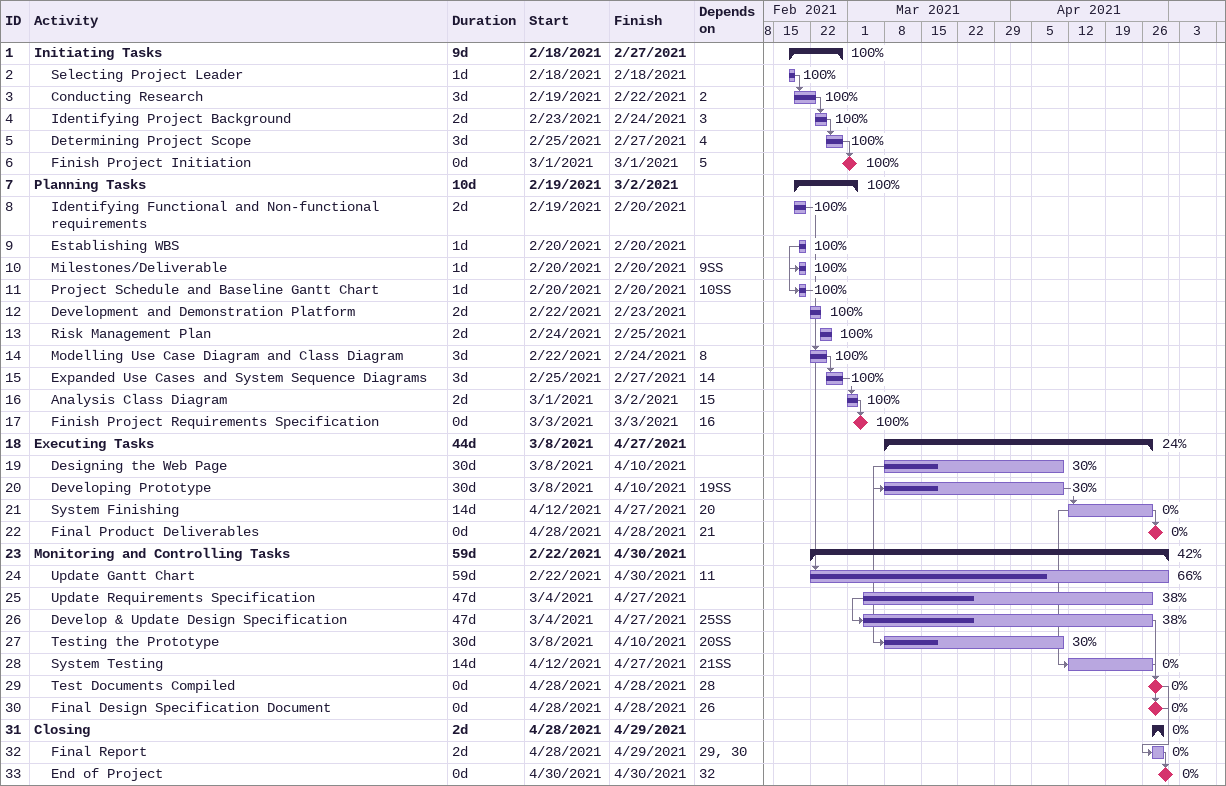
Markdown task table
| ID | Level | Task | Duration | Start | Finish | Predecessors | % complete |
|---|---|---|---|---|---|---|---|
| 1 | 1 | **Initiating Tasks** | 9d | 2021-02-18 | 2021-02-27 |  | 100 |
| 2 | 2 | Selecting Project Leader | 1d | 2021-02-18 | 2021-02-18 |  | 100 |
| 3 | 2 | Conducting Research | 3d | 2021-02-19 | 2021-02-22 | 2 | 100 |
| 4 | 2 | Identifying Project Background | 2d | 2021-02-23 | 2021-02-24 | 3 | 100 |
| 5 | 2 | Determining Project Scope | 3d | 2021-02-25 | 2021-02-27 | 4 | 100 |
| 6 | 2 | Finish Project Initiation | 0d | 2021-03-01 | 2021-03-01 | 5 | 100 |
| 7 | 1 | **Planning Tasks** | 10d | 2021-02-19 | 2021-03-02 |  | 100 |
| 8 | 2 | Identifying Functional and Non-functional requirements | 2d | 2021-02-19 | 2021-02-20 |  | 100 |
| 9 | 2 | Establishing WBS | 1d | 2021-02-20 | 2021-02-20 |  | 100 |
| 10 | 2 | Milestones/Deliverable | 1d | 2021-02-20 | 2021-02-20 | 9SS | 100 |
| 11 | 2 | Project Schedule and Baseline Gantt Chart | 1d | 2021-02-20 | 2021-02-20 | 10SS | 100 |
| 12 | 2 | Development and Demonstration Platform | 2d | 2021-02-22 | 2021-02-23 |  | 100 |
| 13 | 2 | Risk Management Plan | 2d | 2021-02-24 | 2021-02-25 |  | 100 |
| 14 | 2 | Modelling Use Case Diagram and Class Diagram | 3d | 2021-02-22 | 2021-02-24 | 8 | 100 |
| 15 | 2 | Expanded Use Cases and System Sequence Diagrams | 3d | 2021-02-25 | 2021-02-27 | 14 | 100 |
| 16 | 2 | Analysis Class Diagram | 2d | 2021-03-01 | 2021-03-02 | 15 | 100 |
| 17 | 2 | Finish Project Requirements Specification | 0d | 2021-03-03 | 2021-03-03 | 16 | 100 |
| 18 | 1 | **Executing Tasks** | 44d | 2021-03-08 | 2021-04-27 |  | 24 |
| 19 | 2 | Designing the Web Page | 30d | 2021-03-08 | 2021-04-10 |  | 30 |
| 20 | 2 | Developing Prototype | 30d | 2021-03-08 | 2021-04-10 | 19SS | 30 |
| 21 | 2 | System Finishing | 14d | 2021-04-12 | 2021-04-27 | 20 | 0 |
| 22 | 2 | Final Product Deliverables | 0d | 2021-04-28 | 2021-04-28 | 21 | 0 |
| 23 | 1 | **Monitoring and Controlling Tasks** | 59d | 2021-02-22 | 2021-04-30 |  | 42 |
| 24 | 2 | Update Gantt Chart | 59d | 2021-02-22 | 2021-04-30 | 11 | 66 |
| 25 | 2 | Update Requirements Specification | 47d | 2021-03-04 | 2021-04-27 |  | 38 |
| 26 | 2 | Develop & Update Design Specification | 47d | 2021-03-04 | 2021-04-27 | 25SS | 38 |
| 27 | 2 | Testing the Prototype | 30d | 2021-03-08 | 2021-04-10 | 20SS | 30 |
| 28 | 2 | System Testing | 14d | 2021-04-12 | 2021-04-27 | 21SS | 0 |
| 29 | 2 | Test Documents Compiled | 0d | 2021-04-28 | 2021-04-28 | 28 | 0 |
| 30 | 2 | Final Design Specification Document | 0d | 2021-04-28 | 2021-04-28 | 26 | 0 |
| 31 | 1 | **Closing** | 2d | 2021-04-28 | 2021-04-29 |  | 0 |
| 32 | 2 | Final Report | 2d | 2021-04-28 | 2021-04-29 | 29, 30 | 0 |
| 33 | 2 | End of Project | 0d | 2021-04-30 | 2021-04-30 | 32 | 0 |
